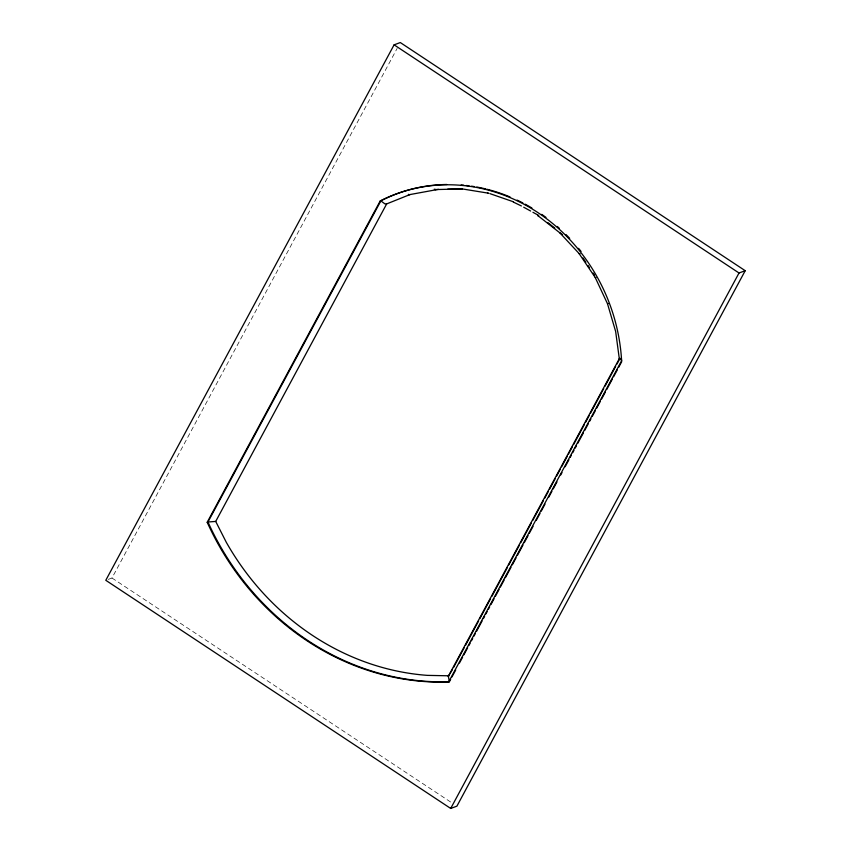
<?xml version="1.0" encoding="UTF-8"?>
<svg xmlns="http://www.w3.org/2000/svg" width="851" height="851" viewBox="0 0 851 851"><rect width="100%" height="100%" fill="white"/><g stroke="black" fill="none" stroke-linecap="round" stroke-linejoin="round"><path stroke-width="0.64" stroke-dasharray="4.25 3.19" d="M108.268 579.382L111.981 578.01L397.151 48.401M111.981 578.01L452.477 803.238"/><path stroke-width="1.28" d="M595.243 277.554L607.497 303.754L615.645 331.454L619.315 358.803L621.741 360.228M619.315 358.803L620.049 358.271L616.901 364.111M619.358 358.633L448.317 676.29L449.402 681.715L448.626 682.002A265.129 241.641 69.7 0 1 207.187 522.291L380.174 201.017L380.95 200.73A177.816 162.062 69.7 0 1 446.849 184.486M394.098 44.837L105.79 580.297L450.7 808.45L456.902 806.163L745.21 270.703L400.3 42.55L394.098 44.837L739.019 272.99L745.21 270.703M380.95 200.73L207.963 522.003L207.187 522.291M450.658 679.375L449.402 681.715A265.129 241.641 69.7 0 1 207.963 522.003L215.707 521.429L386.673 203.91L409.98 194.56L438.435 189.337M448.317 676.29L452.221 669.96M453.477 667.631L464.167 647.781M465.423 645.452L478.624 620.932M479.879 618.603L490.559 598.753M491.825 596.423L507.536 567.234M508.792 564.904L519.472 545.055M520.738 542.715L531.418 522.876M532.673 520.535L543.364 500.696M544.619 498.356L548.395 491.357M549.65 489.017L555.309 478.517M556.565 476.177L560.33 469.178M561.586 466.837L567.245 456.338M568.5 453.998L572.276 446.998M573.531 444.658L584.222 424.819M585.477 422.479L589.243 415.479M590.509 413.139L603.699 388.63M604.965 386.29L615.645 366.451M448.626 682.002L621.613 360.728A177.816 162.062 69.7 0 0 380.174 201.017M451.913 677.034L455.689 670.024M459.466 663.025L462.614 657.174M463.869 654.845L467.646 647.834M468.901 645.494L470.156 643.154M471.422 640.824L472.677 638.484M473.933 636.154L475.188 633.814M476.454 631.474L482.113 620.964M483.368 618.624L484.623 616.294M485.889 613.954L487.144 611.614M488.4 609.284L489.655 606.944M490.921 604.604L494.059 598.764M495.325 596.423L499.101 589.424M500.356 587.084L504.132 580.074M505.388 577.733L511.047 567.223M512.302 564.883L516.078 557.873M517.334 555.543L523.003 545.023M524.259 542.683L528.035 535.683M529.29 533.343L533.066 526.333M536.204 520.493L539.981 513.483M541.247 511.143L545.012 504.132M548.789 497.122L551.937 491.282M553.193 488.942L556.969 481.943M560.745 474.932L562 472.592M565.149 466.752L568.925 459.742M570.181 457.402L571.436 455.072M572.691 452.732L573.957 450.392M575.212 448.062L576.467 445.722M577.723 443.382L583.392 432.872M584.648 430.532L588.424 423.521M589.679 421.192L590.934 418.852M592.2 416.511L595.338 410.671M596.594 408.342L600.37 401.332M601.636 398.991L605.401 391.981M606.667 389.641L612.326 379.131M613.582 376.791L617.358 369.781M618.613 367.451L621.762 361.601M450.7 808.45L739.019 272.99M607.55 303.733L608.263 303.477M409.98 194.56L409.405 194.762A5.702 2.34 73.4 0 1 408.363 194.347M386.673 203.91L384.79 203.793L381.482 201.315M435.786 189.379L435.212 189.582A5.702 2.287 83.9 0 1 434.287 189.145M487.506 193.007A5.702 1.989 -75.8 0 0 488.197 193.422L488.772 193.23L462.295 188.933L435.212 189.582M580.052 253.609L579.488 253.811A5.702 0.787 -38.3 0 1 579.191 253.651L559.873 232.876L537.758 215.526M596.04 277.405L595.317 277.639L579.212 253.768M538.215 215.643L538.13 215.654A5.702 1.468 -56.5 0 1 537.651 215.335M447.711 189.177L462.295 188.933M449.073 675.8L427.447 675.375A260.108 237.067 69.7 0 1 226.313 542.332L215.707 521.429M489.995 193.656L513.259 201.73M521.397 205.953L513.908 202.347A5.702 1.755 -66 0 1 513.323 201.974M523.705 207.219L530.63 211.027M532.939 212.293L538.704 215.463M547.725 222.536L554.746 228.047M562.522 234.663L560.203 232.972A5.702 1.149 -47.3 0 1 559.82 232.727M582.956 257.938L585.871 262.257M588.052 265.501L589.498 267.671M593.136 273.075L594.583 275.235M461.178 184.975A177.816 162.062 69.7 0 1 463.774 185.21M466.38 185.486A177.816 162.062 69.7 0 1 468.997 185.805M471.603 186.178A177.816 162.062 69.7 0 1 474.198 186.592M476.805 187.039A177.816 162.062 69.7 0 1 485.847 188.975M487.123 189.294A177.816 162.062 69.7 0 1 510.057 196.964M517.078 200.091A177.816 162.062 69.7 0 1 522.854 202.953M525.141 204.166A177.816 162.062 69.7 0 1 531.907 208.016M541.736 214.367A177.816 162.062 69.7 0 1 545.991 217.409M557.288 226.472A177.816 162.062 69.7 0 1 559.256 228.217M565.979 234.557A177.816 162.062 69.7 0 1 569.702 238.354M578.552 248.332A177.816 162.062 69.7 0 1 581.063 251.439M461.721 189.124A5.702 2.17 -85.8 0 1 460.912 188.688"/></g></svg>
